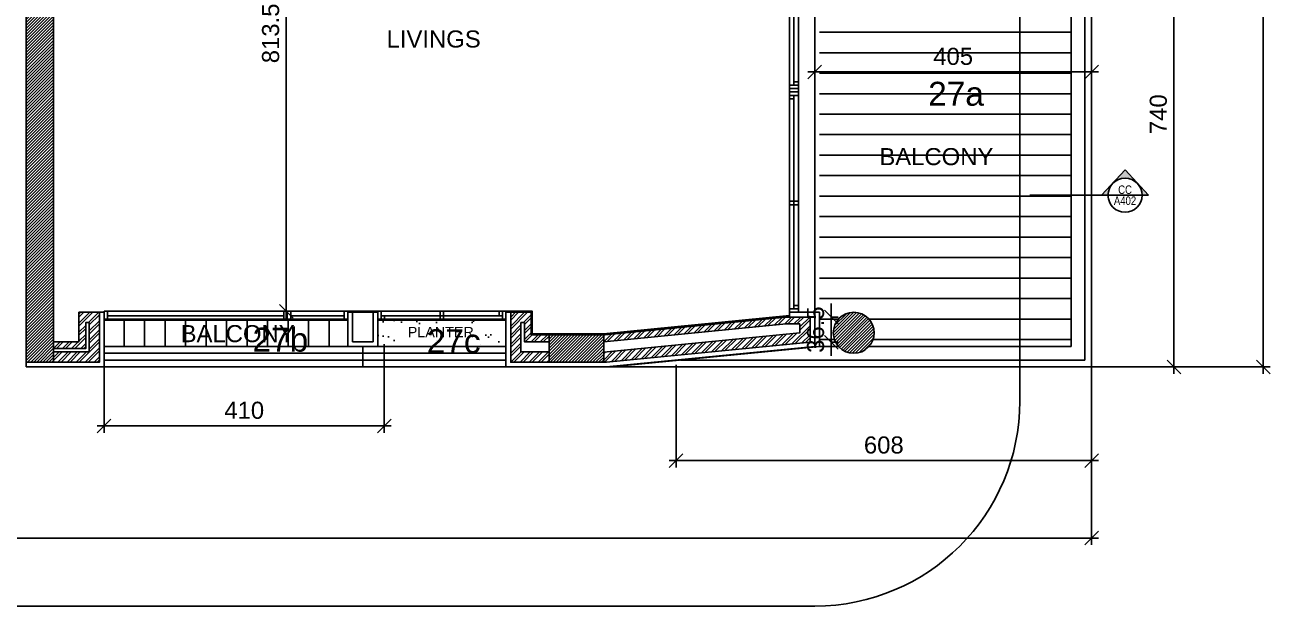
# Model space of a CAD drawing. Extents: x -1.7 to 46.3, y -159.8 to -77.2.
# Drawn here: x 27.35 to 45.57, y -138.74 to -130.23 of the extents above; entities that cross this region are included whole.
import ezdxf
from ezdxf.enums import TextEntityAlignment as Align

# ---------------------------------------------------------------- set-up
doc = ezdxf.new("R2010")
doc.units = 0
doc.header["$MEASUREMENT"] = 0
doc.header["$PDMODE"] = 35
doc.header["$PDSIZE"] = 0.3
doc.layers.get('0').update_dxf_attribs({"linetype": 'CONTINUOUS'})
doc.layers.get('DEFPOINTS').update_dxf_attribs({"linetype": 'CONTINUOUS'})
for name, color, linetype in [('60%', 7, 'CONTINUOUS'), ('A-ALU', 9, 'CONTINUOUS'), ('A-ANNO-SECT-TAG', 7, 'CONTINUOUS'), ('A-AREAS', 6, 'CONTINUOUS'), ('A-AREAS-TXT', 6, 'CONTINUOUS'), ('A-BALUST', 1, 'CONTINUOUS'), ('a-dim', 3, 'CONTINUOUS'), ('A-HATCH-CONC', 8, 'CONTINUOUS'), ('A-HATCH-WALL', 8, 'CONTINUOUS'), ('A-NOMENCLATURE', 3, 'CONTINUOUS'), ('A-PLASTER', 8, 'CONTINUOUS'), ('A-PROJECTION', 9, 'CONTINUOUS'), ('a-revetement', 1, 'CONTINUOUS'), ('a-stru-fac', 200, 'CONTINUOUS'), ('a-text-red', 10, 'CONTINUOUS'), ('A-TILES', 137, 'CONTINUOUS'), ('A-TREES', 63, 'CONTINUOUS'), ('A-WALL', 4, 'CONTINUOUS'), ('Parcelle$0$N-PLOT', 5, 'CONTINUOUS'), ('S-2ND-3RD-4-5-6TH$0$A-STR 2-3-4-5-6', 2, 'CONTINUOUS'), ('S-2ND-3RD-4-5-6TH$0$N-PLOT', 5, 'CONTINUOUS')]:
    doc.layers.add(name, color=color, linetype=linetype)
doc.styles.add('A100-STEXT', font='ARIAL.TTF', dxfattribs={"height": 0.25})
doc.styles.add('BLOCK', font='ARIAL.TTF', dxfattribs={"width": 0.8, "height": 0.25})
doc.dimstyles.new('A100-DIM', dxfattribs={"dimtxt": 0.25, "dimasz": 0.2, "dimexe": 0.1, "dimexo": 0.3, "dimgap": 0.1, "dimtad": 1, "dimlfac": 100, "dimrnd": 0.5, "dimdsep": 46, "dimtxsty": 'A100-STEXT', "dimblk1": 'OBLIQUE', "dimblk2": 'OBLIQUE', "dimsah": 1, "dimcen": -0.05, "dimdle": 0.1, "dimclrd": 15, "dimclre": 15, "dimclrt": 256, "dimadec": 0, "dimazin": 0, "dimtfac": 0.28, "dimtix": 1, "dimtmove": 2, "dimatfit": 3, "dimldrblk": 'OBLIQUE', "dimfxl": 0, "dimtolj": 1, "dimarcsym": 0})
doc.dimstyles.new('dim-law', dxfattribs={"dimtxt": 0.25, "dimasz": 0.2, "dimexe": 0.1, "dimexo": 0.3, "dimgap": 0.1, "dimtad": 1, "dimlfac": 100, "dimdsep": 46, "dimtxsty": 'A100-STEXT', "dimblk1": 'OBLIQUE', "dimblk2": 'OBLIQUE', "dimsah": 1, "dimcen": -0.05, "dimdle": 0.1, "dimclrd": 15, "dimclre": 15, "dimclrt": 256, "dimadec": 0, "dimazin": 0, "dimtfac": 0.28, "dimtix": 1, "dimtmove": 2, "dimatfit": 3, "dimldrblk": 'OBLIQUE', "dimfxl": 0, "dimtolj": 1, "dimarcsym": 0})
pattern_1 = [(45, (-4e-09, -138.73489), (-0.06629126, 0.06629126), []), (45, (0.04419, -138.73489), (-0.06629126, 0.06629126), [])]
pattern_2 = [(45, (8e-11, -138.735676), (-0.022097087, 0.022097087), [])]

# ---------------------------------------------------------------- blocks, each defined once
blk = doc.blocks.new('_OBLIQUE')
at = {"color": 0, "linetype": 'ByBlock'}
blk.add_line((-0.5, -0.5), (0.5, 0.5), dxfattribs=at)
blk = doc.blocks.new('*D164')
at = {"layer": 'a-dim', "color": 15, "lineweight": -2}
for p, q in [((39.148, -134.506), (39.148, -134.306)), ((39.138, -134.506), (39.248, -134.506)), ((39.148, -134.506), (39.148, -134.873)), ((39.138, -134.873), (39.248, -134.873)), ((39.148, -134.873), (39.148, -135.073))]:
    blk.add_line(p, q, dxfattribs=at)
at = {"layer": 'DEFPOINTS', "color": 0}
for p in [(38.838, -134.506), (38.838, -134.873), (39.148, -134.873)]:
    blk.add_point(p, dxfattribs=at)
at = {"layer": 'a-dim', "color": 15, "lineweight": -2, "xscale": 0.2, "yscale": 0.2, "zscale": 0.2}
for p, rotation in [((39.148, -134.506), 270), ((39.148, -134.873), 90)]:
    blk.add_blockref('_OBLIQUE', p, dxfattribs=dict(at, rotation=rotation))
at = {"layer": 'a-dim', "insert": (38.92, -134.689), "char_height": 0.25, "attachment_point": 5, "rotation": 90, "style": 'A100-STEXT'}
blk.add_mtext('\\A1;36.5', dxfattribs=at)
blk = doc.blocks.new('A$C21287FDA')
at = {"layer": 'A-ALU'}
for p, q in [((28.508, 22.08), (28.508, 20.4)), ((28.638, 22.08), (28.508, 22.08)), ((28.638, 20.765), (28.638, 22.08)), ((38.953, 22.08), (38.953, 18.67)), ((38.953, 22.08), (38.953, 18.67)), ((39.083, 22.08), (38.953, 22.08)), ((39.083, 22.08), (39.083, 18.67)), ((39.083, 22.08), (39.083, 18.67)), ((28.638, 22.03), (28.508, 22.03)), ((28.573, 22.03), (28.573, 21.25)), ((39.083, 22.03), (38.953, 22.03)), ((39.018, 22.03), (39.018, 19.857)), ((28.638, 21.25), (28.508, 21.25)), ((28.638, 21.2), (28.508, 21.2)), ((28.638, 21.2), (28.508, 21.2)), ((28.638, 21.15), (28.508, 21.15)), ((28.573, 21.15), (28.573, 20.45)), ((28.638, 20.4), (28.638, 20.765)), ((28.638, 20.45), (28.508, 20.45)), ((28.638, 20.4), (28.508, 20.4)), ((27.838, 20.145), (28.398, 20.145)), ((27.838, 20.015), (27.838, 20.145)), ((27.888, 20.015), (27.888, 20.145)), ((27.888, 20.08), (28.348, 20.08)), ((28.348, 20.015), (28.348, 20.145)), ((28.398, 20.015), (28.398, 20.145)), ((27.838, 20.015), (28.398, 20.015)), ((39.083, 19.857), (38.953, 19.857)), ((39.083, 19.807), (38.953, 19.807)), ((39.083, 19.757), (38.953, 19.757)), ((39.018, 19.757), (39.018, 18.72)), ((39.083, 18.72), (38.953, 18.72)), ((39.083, 18.67), (38.953, 18.67)), ((41.523, 17), (41.523, 13.9)), ((41.523, 17), (41.653, 17)), ((41.523, 16.95), (41.653, 16.95)), ((41.588, 16.4), (41.588, 16.95)), ((41.653, 17), (41.653, 13.9)), ((41.523, 16.4), (41.653, 16.4)), ((41.523, 16.35), (41.653, 16.35)), ((41.523, 16.3), (41.653, 16.3)), ((41.523, 16.25), (41.653, 16.25)), ((41.588, 14.65), (41.588, 16.25)), ((41.523, 14.65), (41.653, 14.65)), ((41.523, 14.6), (41.653, 14.6)), ((41.523, 14.55), (41.653, 14.55)), ((41.523, 14.5), (41.653, 14.5)), ((41.588, 14.5), (41.588, 13.95)), ((41.523, 13.95), (41.653, 13.95)), ((41.523, 13.9), (41.653, 13.9)), ((41.468, 11.015), (38.908, 11.015)), ((38.908, 10.885), (38.908, 11.015)), ((38.958, 10.885), (38.958, 11.015)), ((39.712, 10.95), (38.958, 10.95)), ((39.712, 10.885), (39.712, 11.015)), ((39.762, 10.885), (39.762, 11.015)), ((39.812, 10.885), (39.812, 11.015)), ((40.565, 10.95), (39.812, 10.95)), ((40.565, 11.015), (40.565, 10.885)), ((40.615, 11.015), (40.615, 10.885)), ((40.665, 11.015), (40.665, 10.885)), ((41.418, 10.95), (40.665, 10.95)), ((41.418, 11.015), (41.418, 10.885)), ((41.468, 11.015), (41.468, 10.885)), ((38.538, 7.575), (38.538, 10.8)), ((38.668, 10.8), (38.538, 10.8)), ((38.668, 7.575), (38.668, 10.8)), ((41.468, 10.885), (38.908, 10.885)), ((38.668, 10.75), (38.538, 10.75)), ((38.603, 7.625), (38.603, 10.75)), ((38.668, 9.225), (38.538, 9.225)), ((38.668, 9.175), (38.538, 9.175)), ((38.538, 7.625), (38.668, 7.625)), ((38.538, 4.3), (38.538, 7.525)), ((38.538, 7.475), (38.668, 7.475)), ((38.603, 4.35), (38.603, 7.475)), ((38.668, 4.3), (38.668, 7.525)), ((38.538, 5.925), (38.668, 5.925)), ((38.538, 5.875), (38.668, 5.875)), ((28.508, 4.315), (32.073, 4.315)), ((28.508, 4.185), (28.508, 4.315)), ((28.558, 4.315), (28.558, 4.185)), ((28.558, 4.25), (31.138, 4.25)), ((31.138, 4.185), (31.138, 4.315)), ((31.188, 4.185), (31.188, 4.315)), ((31.238, 4.185), (31.238, 4.315)), ((31.238, 4.25), (32.023, 4.25)), ((32.023, 4.185), (32.023, 4.315)), ((32.073, 4.185), (32.073, 4.315)), ((32.513, 4.315), (34.388, 4.315)), ((32.513, 4.315), (32.513, 4.185)), ((32.513, 4.315), (32.513, 4.185)), ((32.563, 4.315), (32.563, 4.185)), ((32.563, 4.315), (32.563, 4.185)), ((32.563, 4.25), (34.338, 4.25)), ((33.426, 4.315), (33.426, 4.185)), ((33.476, 4.315), (33.476, 4.185)), ((34.338, 4.315), (34.338, 4.185)), ((34.388, 4.315), (34.388, 4.185)), ((38.668, 4.35), (38.538, 4.35)), ((38.668, 4.3), (38.538, 4.3)), ((28.508, 4.185), (32.073, 4.185)), ((32.513, 4.185), (34.388, 4.185))]:
    blk.add_line(p, q, dxfattribs=at)
for points in [[(28.638, 21.25), (28.738, 21.25), (28.738, 21.15), (28.638, 21.15)], [(38.603, 10.75), (38.538, 10.75), (38.538, 10.7), (38.603, 10.7)], [(38.668, 7.675), (38.603, 7.675), (38.603, 7.625), (38.668, 7.625)], [(38.538, 7.575), (38.668, 7.575), (38.668, 7.525), (38.538, 7.525)], [(38.603, 7.475), (38.538, 7.475), (38.538, 7.425), (38.603, 7.425)], [(38.668, 4.4), (38.603, 4.4), (38.603, 4.35), (38.668, 4.35)], [(32.563, 4.25), (32.613, 4.25), (32.613, 4.185), (32.563, 4.185)], [(34.288, 4.315), (34.338, 4.315), (34.338, 4.25), (34.288, 4.25)]]:
    blk.add_lwpolyline(points, close=True, dxfattribs=at)
blk = doc.blocks.new('*D194')
at = {"layer": '60%', "color": 15, "lineweight": -2}
for p, q in [((44.164, -127.736), (44.164, -135.336)), ((42.208, -127.836), (44.264, -127.836)), ((42.208, -135.236), (44.264, -135.236))]:
    blk.add_line(p, q, dxfattribs=at)
at = {"layer": 'DEFPOINTS', "color": 0}
for p in [(41.908, -127.836), (41.908, -135.236), (44.164, -135.236)]:
    blk.add_point(p, dxfattribs=at)
at = {"layer": '60%', "color": 15, "lineweight": -2, "xscale": 0.2, "yscale": 0.2, "zscale": 0.2}
for p, rotation in [((44.164, -127.836), 90), ((44.164, -135.236), 270)]:
    blk.add_blockref('_OBLIQUE', p, dxfattribs=dict(at, rotation=rotation))
at = {"layer": '60%', "insert": (43.936, -131.536), "char_height": 0.25, "attachment_point": 5, "rotation": 90, "style": 'A100-STEXT'}
blk.add_mtext('\\A1;740', dxfattribs=at)
blk = doc.blocks.new('*D195')
at = {"layer": '60%', "color": 15, "lineweight": -2}
for p, q in [((45.471, -103.305), (45.471, -135.336)), ((42.208, -103.405), (45.571, -103.405)), ((42.208, -135.236), (45.571, -135.236))]:
    blk.add_line(p, q, dxfattribs=at)
at = {"layer": 'DEFPOINTS', "color": 0}
for p in [(41.908, -103.405), (41.908, -135.236), (45.471, -135.236)]:
    blk.add_point(p, dxfattribs=at)
at = {"layer": '60%', "color": 15, "lineweight": -2, "xscale": 0.2, "yscale": 0.2, "zscale": 0.2}
for p, rotation in [((45.471, -103.405), 90), ((45.471, -135.236), 270)]:
    blk.add_blockref('_OBLIQUE', p, dxfattribs=dict(at, rotation=rotation))
at = {"layer": '60%', "insert": (45.243, -119.321), "char_height": 0.25, "attachment_point": 5, "rotation": 90, "style": 'A100-STEXT'}
blk.add_mtext('\\A1;3183', dxfattribs=at)
blk = doc.blocks.new('*D197')
at = {"layer": '60%', "color": 15, "lineweight": -2}
for p, q in [((28.508, -134.902), (28.508, -136.199)), ((32.608, -134.902), (32.608, -136.199)), ((28.408, -136.099), (32.708, -136.099))]:
    blk.add_line(p, q, dxfattribs=at)
at = {"layer": 'DEFPOINTS', "color": 0}
for p in [(28.508, -134.602), (32.608, -134.602), (32.608, -136.099)]:
    blk.add_point(p, dxfattribs=at)
at = {"layer": '60%', "color": 15, "lineweight": -2, "xscale": 0.2, "yscale": 0.2, "zscale": 0.2, "rotation": 180}
blk.add_blockref('_OBLIQUE', (28.508, -136.099), dxfattribs=at)
at = {"layer": '60%', "color": 15, "lineweight": -2, "xscale": 0.2, "yscale": 0.2, "zscale": 0.2}
blk.add_blockref('_OBLIQUE', (32.608, -136.099), dxfattribs=at)
at = {"layer": '60%', "insert": (30.558, -135.871), "char_height": 0.25, "attachment_point": 5, "style": 'A100-STEXT'}
blk.add_mtext('\\A1;410', dxfattribs=at)
blk = doc.blocks.new('*D198')
at = {"layer": '60%', "color": 15, "lineweight": -2}
for p, q in [((36.878, -135.202), (36.878, -136.707)), ((42.958, -135.202), (42.958, -136.707)), ((36.778, -136.607), (43.058, -136.607))]:
    blk.add_line(p, q, dxfattribs=at)
at = {"layer": 'DEFPOINTS', "color": 0}
for p in [(36.878, -134.902), (42.958, -134.902), (42.958, -136.607)]:
    blk.add_point(p, dxfattribs=at)
at = {"layer": '60%', "color": 15, "lineweight": -2, "xscale": 0.2, "yscale": 0.2, "zscale": 0.2, "rotation": 180}
blk.add_blockref('_OBLIQUE', (36.878, -136.607), dxfattribs=at)
at = {"layer": '60%', "color": 15, "lineweight": -2, "xscale": 0.2, "yscale": 0.2, "zscale": 0.2}
blk.add_blockref('_OBLIQUE', (42.958, -136.607), dxfattribs=at)
at = {"layer": '60%', "insert": (39.918, -136.379), "char_height": 0.25, "attachment_point": 5, "style": 'A100-STEXT'}
blk.add_mtext('\\A1;608', dxfattribs=at)
blk = doc.blocks.new('*D199')
at = {"layer": '60%', "color": 15, "lineweight": -2}
for p, q in [((0.008, -135.536), (0.008, -137.84)), ((42.958, -135.536), (42.958, -137.84)), ((-0.092, -137.74), (43.058, -137.74))]:
    blk.add_line(p, q, dxfattribs=at)
at = {"layer": 'DEFPOINTS', "color": 0}
for p in [(0.008, -135.236), (42.958, -135.236), (42.958, -137.74)]:
    blk.add_point(p, dxfattribs=at)
at = {"layer": '60%', "color": 15, "lineweight": -2, "xscale": 0.2, "yscale": 0.2, "zscale": 0.2, "rotation": 180}
blk.add_blockref('_OBLIQUE', (0.008, -137.74), dxfattribs=at)
at = {"layer": '60%', "color": 15, "lineweight": -2, "xscale": 0.2, "yscale": 0.2, "zscale": 0.2}
blk.add_blockref('_OBLIQUE', (42.958, -137.74), dxfattribs=at)
at = {"layer": '60%', "insert": (21.483, -137.512), "char_height": 0.25, "attachment_point": 5, "style": 'A100-STEXT'}
blk.add_mtext('\\A1;4295', dxfattribs=at)
blk = doc.blocks.new('*D216')
at = {"layer": 'a-dim', "color": 15, "lineweight": -2}
for p, q in [((38.908, -131.236), (38.908, -130.818)), ((42.958, -131.236), (42.958, -130.818)), ((43.058, -130.918), (38.808, -130.918))]:
    blk.add_line(p, q, dxfattribs=at)
at = {"layer": 'DEFPOINTS', "color": 0}
for p in [(38.908, -130.918), (38.908, -131.536), (42.958, -131.536)]:
    blk.add_point(p, dxfattribs=at)
at = {"layer": 'a-dim', "color": 15, "lineweight": -2, "xscale": 0.2, "yscale": 0.2, "zscale": 0.2}
for p, rotation in [((38.908, -130.918), 179.9999999997149), ((42.958, -130.918), 359.9999999997149)]:
    blk.add_blockref('_OBLIQUE', p, dxfattribs=dict(at, rotation=rotation))
at = {"layer": 'a-dim', "insert": (40.933, -130.691), "char_height": 0.25, "attachment_point": 5, "style": 'A100-STEXT'}
blk.add_mtext('\\A1;405', dxfattribs=at)
blk = doc.blocks.new('SCT_TAG_D_2')
h = blk.add_hatch(color=256)
h.paths.add_polyline_path([(0.343, -0.371), (0, 0), (0.093, 0, 0.755389), (0.555, -0.131), (0.564, -0.131)])
h.paths.add_polyline_path([(0.564, -0.131), (0.555, -0.131, 0.139348), (0.593, 0), (0.685, 0)])
for p, q in [((0, 0), (-1.051, 0)), ((0, 0), (0.685, 0)), ((0, 0), (0.343, -0.371)), ((0.685, 0), (0.343, -0.371))]:
    blk.add_line(p, q)
blk.add_circle((0.343, 0), 0.25)
at = {"color": 7, "style": 'BLOCK', "width": 0.8}
for tag, p in [('DWG', (0.343, 0.08)), ('SCT.NO.', (0.343, -0.081))]:
    blk.add_attdef(tag, text='', height=0.125, dxfattribs=at).set_placement(p, align=Align.MIDDLE)
blk = doc.blocks.new('*D276')
at = {"layer": 'a-dim', "color": 15, "lineweight": -2}
for p, q in [((31.173, -126.186), (31.173, -134.521)), ((32.393, -126.286), (31.073, -126.286)), ((32.393, -134.421), (31.073, -134.421))]:
    blk.add_line(p, q, dxfattribs=at)
at = {"layer": 'DEFPOINTS', "color": 0}
for p in [(32.693, -126.286), (31.173, -134.421), (32.693, -134.421)]:
    blk.add_point(p, dxfattribs=at)
at = {"layer": 'a-dim', "color": 15, "lineweight": -2, "xscale": 0.2, "yscale": 0.2, "zscale": 0.2}
for p, rotation in [((31.173, -126.286), 90), ((31.173, -134.421), 270)]:
    blk.add_blockref('_OBLIQUE', p, dxfattribs=dict(at, rotation=rotation))
at = {"layer": 'a-dim', "insert": (30.945, -130.353), "char_height": 0.25, "attachment_point": 5, "rotation": 90, "style": 'A100-STEXT'}
blk.add_mtext('\\A1;813.5', dxfattribs=at)

msp = doc.modelspace()

# ---------------------------------------------------------------- hatches: boundary and pattern name
at = {"layer": 'A-HATCH-CONC'}
h = msp.add_hatch(dxfattribs=at)
h.set_pattern_fill('ANSI31', color=256, scale=0.25, angle=-720, style=0)
h.set_pattern_definition([(45, (-139.766827, -147.597307), (-0.022097087, 0.022097087), [])])
h.paths.add_polyline_path([(32.39337, -121.88568), (32.39337, -122.08568), (32.69337, -122.08568), (32.69337, -121.58568), (32.44337, -121.58568), (32.44337, -121.68568), (32.44337, -121.88568)])
h.paths.add_polyline_path([(31.34337, -122.08568), (31.34337, -121.68568), (27.76837, -121.68568), (27.76837, -118.57909), (27.36837, -118.57909), (27.36837, -135.16568), (27.76837, -135.16568), (27.76837, -125.88568), (29.61837, -125.88568), (29.91837, -125.88568), (29.91837, -125.23568), (29.66837, -125.23568), (29.66837, -125.63568), (29.36837, -125.63568), (29.36837, -125.58568), (27.76837, -125.58568), (27.76837, -122.08568), (29.36837, -122.08568), (29.36837, -122.03568), (29.66837, -122.03568), (29.66837, -122.43568), (29.91837, -122.43568), (29.91837, -122.08568)])
h = msp.add_hatch(dxfattribs=at)
h.set_pattern_fill('ANSI31', color=256, scale=0.25, style=0)
h.set_pattern_definition(pattern_2)
h.paths.add_polyline_path([(39.77837, -134.73568, 1), (39.17837, -134.73568, 1)])
h = msp.add_hatch(dxfattribs=at)
h.set_pattern_fill('ANSI31', color=256, scale=0.25, style=0)
h.set_pattern_definition(pattern_2)
h.paths.add_polyline_path([(35.81837, -134.76568), (35.01837, -134.76568), (35.01837, -135.16568), (35.81837, -135.16568)])
at = {"layer": 'A-HATCH-WALL'}
h = msp.add_hatch(dxfattribs=at)
h.set_pattern_fill('ANSI32', color=256, scale=0.25, style=0)
h.set_pattern_definition(pattern_1)
h.paths.add_polyline_path([(28.43837, -134.43489), (28.13837, -134.43489), (28.13837, -134.86489), (27.76837, -134.86489), (27.76837, -134.96489), (28.23837, -134.96489), (28.23837, -134.58489), (28.28837, -134.58489), (28.28837, -135.01489), (27.76837, -135.01489), (27.76837, -135.16489), (28.43837, -135.16489)])
h = msp.add_hatch(dxfattribs=at)
h.set_pattern_fill('ANSI32', color=256, scale=0.25, style=0)
h.set_pattern_definition(pattern_1)
h.paths.add_polyline_path([(35.01837, -135.01489), (34.60837, -135.01489), (34.60837, -134.58489), (34.65837, -134.58489), (34.65837, -134.86489), (35.01837, -134.86489), (35.01837, -134.76489), (34.75837, -134.76489), (34.75837, -134.43489), (34.45837, -134.43489), (34.45837, -135.16489), (35.01837, -135.16489)])
h = msp.add_hatch(dxfattribs=at)
h.set_pattern_fill('ANSI32', color=256, scale=0.25, style=0)
h.set_pattern_definition(pattern_1)
h.paths.add_polyline_path([(38.83837, -134.87178), (38.83837, -134.50489), (38.48208, -134.50489), (35.83874, -134.76489), (35.81837, -134.76489), (35.81837, -134.86738), (38.48698, -134.60489), (38.68837, -134.60489), (38.68837, -134.73581), (35.81837, -135.0181), (35.81837, -135.16489), (35.85837, -135.16489)])
at = {"layer": 'A-TILES'}
h = msp.add_hatch(dxfattribs=at)
h.set_pattern_fill('_USER', color=256, scale=0.3, style=0, pattern_type=0)
h.set_pattern_definition([(0, (8e-11, -138.73568), (0, 0.3), [])])
h.paths.add_polyline_path([(42.65837, -128.13568), (41.46837, -128.13568), (41.46837, -127.93568), (38.97837, -127.93568), (38.97837, -134.43568), (38.97837, -134.93568), (39.25476, -134.93568, -0.18448309), (39.17837, -134.73568, -1), (39.77837, -134.73568, -0.18448309), (39.70198, -134.93568), (42.65837, -134.93568)])
h.paths.add_polyline_path([(39.07837, -129.23568), (39.07837, -128.23568), (42.10837, -128.23568), (42.10837, -129.23568)], flags=16)
h = msp.add_hatch(dxfattribs=at)
h.set_pattern_fill('_USER', color=256, scale=0.3, angle=90, style=0, pattern_type=0)
h.set_pattern_definition([(90, (8e-11, -138.73568), (-0.3, 2e-17), [])])
h.paths.add_polyline_path([(29.61837, -134.55068), (28.50837, -134.55068), (28.50837, -134.93568), (29.61837, -134.93568)])
h.paths.add_polyline_path([(32.07337, -134.55068), (29.61837, -134.55068), (29.61837, -134.93568), (32.07337, -134.93568)])
at = {"layer": 'A-TREES', "linetype": 'ByBlock'}
h = msp.add_hatch(dxfattribs=at)
h.set_pattern_fill('AR-SAND', color=256, scale=0.2, style=0)
h.set_pattern_definition([(37.5, (-20.1795, -215.57194), (-0.0125987, 0.3853648), [0, -0.304, 0, -0.34, 0, -0.325]), (7.5, (-20.1795, -215.57194), (0.3539553, 0.5644292), [0, -0.164, 0, -0.274, 0, -0.105]), (327.5, (-20.4255, -215.57194), (0.6228284, 0.0011318), [0, -0.1, 0, -0.36, 0, -0.47]), (317.5, (-20.4255, -215.57194), (0.6012253, 0.175535), [0, -0.05, 0, -0.236, 0, -0.27])])
h.paths.add_polyline_path([(34.38837, -134.93568), (34.38837, -134.52068), (32.51337, -134.52068), (32.51337, -134.93568)])

# ---------------------------------------------------------------- linework, layer by layer
at = {"layer": 'A-ALU'}
msp.add_line((38.90837, -131.16068), (38.90837, -127.93568), dxfattribs=at)
at = {"layer": 'A-AREAS'}
for points in [[(38.90837, -127.93568), (41.90837, -127.93568), (41.90837, -127.83568), (42.95837, -127.83568), (42.95837, -135.23568), (35.8618, -135.23568), (38.90837, -134.93601)], [(28.50837, -135.23568), (28.50837, -134.53568), (32.07337, -134.53568), (32.07337, -134.93568), (32.29337, -134.93568), (32.29337, -135.23568)], [(32.29337, -135.23568), (32.29337, -134.93568), (32.51337, -134.93568), (32.51337, -134.53568), (34.38837, -134.53568), (34.38837, -135.23568)]]:
    msp.add_lwpolyline(points, close=True, dxfattribs=at)
at = {"layer": 'A-BALUST'}
for p in [(42.85837, -127.93568), (36.94504, -135.13568)]:
    msp.add_line(p, (42.85837, -135.13568), dxfattribs=at)
msp.add_lwpolyline([(28.50837, -135.13568), (34.38837, -135.13568), (34.38837, -135.03568), (28.50837, -135.03568)], close=True, dxfattribs=at)
at = {"layer": 'A-PLASTER'}
msp.add_line((28.50837, -134.43568), (28.50837, -134.42068), dxfattribs=at)
for points in [[(32.07337, -134.43568), (32.07337, -134.42068), (32.51337, -134.42068), (32.51337, -134.43568)], [(38.53837, -134.48306), (35.81763, -134.75068), (34.77337, -134.75068), (34.77337, -134.42068), (34.38837, -134.42068), (34.38837, -134.43568)]]:
    msp.add_lwpolyline(points, dxfattribs=at)
at = {"layer": 'A-PROJECTION'}
for p, q in [((42.95837, -127.83568), (42.95837, -135.23568)), ((38.90837, -134.43568), (38.90837, -127.93568)), ((42.65837, -128.13568), (42.65837, -134.93568)), ((28.50837, -134.93568), (34.38837, -134.93568)), ((38.97837, -134.93568), (39.25476, -134.93568)), ((39.70198, -134.93568), (42.65837, -134.93568)), ((28.50837, -135.23568), (34.38837, -135.23568)), ((35.92837, -135.23568), (42.95837, -135.23568))]:
    msp.add_line(p, q, dxfattribs=at)
at = {"layer": 'a-revetement'}
for p, q in [((28.43837, -134.43568), (28.50837, -134.43568)), ((28.50837, -134.43568), (28.50837, -135.23568)), ((32.07337, -134.93568), (32.07337, -134.43568)), ((32.14337, -134.43568), (32.07337, -134.43568)), ((32.51337, -134.43568), (32.44337, -134.43568)), ((32.51337, -134.43568), (32.51337, -134.93568)), ((34.38837, -134.43568), (34.38837, -135.23568)), ((34.38837, -134.43568), (34.45837, -134.43568)), ((38.53837, -134.43568), (38.97837, -134.43568)), ((38.53837, -134.50568), (38.53837, -134.43568)), ((38.97837, -134.93568), (38.97837, -134.43568)), ((32.51337, -134.93568), (32.07337, -134.93568)), ((35.92837, -135.23568), (38.97837, -134.93568)), ((27.36837, -135.16568), (27.36837, -135.23568)), ((27.36837, -135.23568), (28.50837, -135.23568)), ((34.38837, -135.23568), (35.92837, -135.23568))]:
    msp.add_line(p, q, dxfattribs=at)
at = {"layer": 'a-stru-fac'}
msp.add_lwpolyline([(32.14337, -134.43568), (32.44337, -134.43568), (32.44337, -134.86568), (32.14337, -134.86568)], close=True, dxfattribs=at)
at = {"layer": 'A-WALL'}
for points in [[(27.76837, -134.86568), (28.13837, -134.86568), (28.13837, -134.43568), (28.43837, -134.43568), (28.43837, -135.16568), (27.76837, -135.16568)], [(35.01837, -134.76568), (34.75837, -134.76568), (34.75837, -134.43568), (34.45837, -134.43568), (34.45837, -135.16568), (35.01837, -135.16568)], [(27.76837, -134.96568), (28.23837, -134.96568), (28.23837, -134.58568), (28.28837, -134.58568), (28.28837, -135.01568), (27.76837, -135.01568)], [(35.01837, -134.86568), (34.65837, -134.86568), (34.65837, -134.58568), (34.60837, -134.58568), (34.60837, -135.01568), (35.01837, -135.01568)], [(35.81837, -135.16568), (35.85837, -135.16568), (38.83837, -134.87256), (38.83837, -134.50568), (38.48208, -134.50568), (35.83874, -134.76568), (35.81837, -134.76568)], [(35.81837, -135.01889), (38.68837, -134.73659), (38.68837, -134.60568), (38.48698, -134.60568), (35.81837, -134.86816)]]:
    msp.add_lwpolyline(points, dxfattribs=at)
at = {"layer": 'Parcelle$0$N-PLOT'}
msp.add_lwpolyline([(0, -138.73568), (38.90837, -138.73568, 0.41421356), (41.90837, -135.73568), (41.90837, -83.28104, 0.4229554), (38.81912, -80.28237), (0, -81.43774)], format="xyb", close=True, dxfattribs=at)
at = {"layer": 'S-2ND-3RD-4-5-6TH$0$A-STR 2-3-4-5-6'}
for p, q in [((27.36837, -118.40568), (27.36837, -135.16568)), ((27.76837, -135.16568), (27.76837, -125.88568)), ((27.36837, -135.16568), (27.76837, -135.16568))]:
    msp.add_line(p, q, dxfattribs=at)
msp.add_lwpolyline([(31.34337, -121.68568), (27.76837, -121.68568), (27.76837, -118.40568), (27.43837, -118.40568), (27.43837, -118.40568), (27.36837, -118.40568), (27.36837, -135.16568), (27.76837, -135.16568), (27.76837, -125.88568), (29.91837, -125.88568), (29.91837, -125.23568), (29.66837, -125.23568), (29.66837, -125.63568), (29.36837, -125.63568), (29.36837, -125.58568), (27.76837, -125.58568), (27.76837, -122.08568), (29.36837, -122.08568), (29.36837, -122.03568), (29.66837, -122.03568), (29.66837, -122.43568), (29.91837, -122.43568), (29.91837, -122.08568), (31.39337, -122.08568)], dxfattribs=at)
msp.add_lwpolyline([(35.01837, -135.16568), (35.81837, -135.16568), (35.81837, -134.76568), (35.01837, -134.76568)], close=True, dxfattribs=at)
msp.add_circle((39.47837, -134.73568), 0.3, dxfattribs=at)
at = {"layer": 'S-2ND-3RD-4-5-6TH$0$N-PLOT'}
msp.add_lwpolyline([(0, -138.73568), (38.90837, -138.73568, 0.41421356), (41.90837, -135.73568), (41.90837, -83.28104, 0.4229554), (38.81912, -80.28237), (0, -81.43774)], format="xyb", close=True, dxfattribs=at)

# ---------------------------------------------------------------- block references
at = {"layer": 'A-ALU'}
msp.add_blockref('A$C21287FDA', (0, -138.73568), dxfattribs=at)
at = {"layer": 'A-ANNO-SECT-TAG'}
ref = msp.add_blockref('SCT_TAG_D_2', (43.10583, -132.7223), dxfattribs=dict(at, xscale=-1, rotation=180))
ref.add_attrib('SCT.NO.', 'CC', dxfattribs={"layer": '0', "color": 7, "height": 0.125, "style": 'BLOCK', "width": 0.8}).set_placement((43.44837, -132.64082), align=Align.MIDDLE)
ref.add_attrib('DWG', 'A402', dxfattribs={"layer": '0', "color": 7, "height": 0.125, "style": 'BLOCK', "width": 0.8}).set_placement((43.44837, -132.80182), align=Align.MIDDLE)

# ---------------------------------------------------------------- texts
at = {"layer": 'A-AREAS-TXT', "style": 'A100-STEXT'}
for s, p in [('27a', (40.97493, -131.41167)), ('27b', (31.08682, -135.0112)), ('27c', (33.62306, -135.03251))]:
    msp.add_text(s, height=0.35, dxfattribs=at).set_placement(p, align=Align.CENTER)
at = {"layer": 'A-NOMENCLATURE', "style": 'A100-STEXT'}
for s, p in [('LIVINGS', (32.64114, -130.56009)), ('BALCONY', (39.85254, -132.28188)), ('BALCONY', (29.62735, -134.87266))]:
    msp.add_text(s, height=0.25, dxfattribs=at).set_placement(p)
at = {"layer": 'a-text-red', "style": 'A100-STEXT'}
msp.add_text('PLANTER', height=0.15, dxfattribs=at).set_placement((32.95147, -134.79977))

# ---------------------------------------------------------------- dimensions: what is measured, and where the dimension line sits
at = {"layer": '60%'}
for base, p1, picture, middle in [((45.47116, -135.23568), (41.90837, -103.40537), '*D195', (45.24343, -119.32052)), ((44.16403, -135.23568), (41.90837, -127.83568), '*D194', (43.93639, -131.53568))]:
    dim = msp.add_linear_dim(base=base, p1=p1, p2=(41.90837, -135.23568), angle=90, dimstyle='A100-DIM', dxfattribs=at)
    dim.commit()
    dim.dimension.update_dxf_attribs({"geometry": picture, "text_midpoint": middle})
for base, p1, p2, picture, middle in [((32.60837, -136.09855), (28.50837, -134.60153), (32.60837, -134.60153), '*D197', (30.55837, -135.8709)), ((42.95837, -136.60697), (36.87847, -134.90153), (42.95837, -134.90153), '*D198', (39.91842, -136.37933)), ((42.95837, -137.73982), (0.00837, -135.23568), (42.95837, -135.23568), '*D199', (21.48337, -137.51217))]:
    dim = msp.add_linear_dim(base=base, p1=p1, p2=p2, dimstyle='A100-DIM', dxfattribs=at)
    dim.commit()
    dim.dimension.update_dxf_attribs({"geometry": picture, "text_midpoint": middle})
at = {"layer": 'a-dim'}
for p1, p2, distance, picture, middle in [((32.69337, -126.28568), (32.69337, -134.42068), -1.52071, '*D276', (30.94493, -130.35318)), ((42.95837, -131.53568), (38.90837, -131.53568), -0.61733, '*D216', (40.93337, -130.69071))]:
    dim = msp.add_aligned_dim(p1=p1, p2=p2, distance=distance, dimstyle='dim-law', dxfattribs=at)
    dim.commit()
    dim.dimension.update_dxf_attribs({"geometry": picture, "text_midpoint": middle})
dim = msp.add_linear_dim(base=(39.14751, -134.87256), p1=(38.83837, -134.50568), p2=(38.83837, -134.87256), angle=90, dimstyle='A100-DIM', dxfattribs=at)
dim.commit()
dim.dimension.update_dxf_attribs({"geometry": '*D164', "text_midpoint": (38.91978, -134.68912)})

doc.saveas('drawing.dxf')
